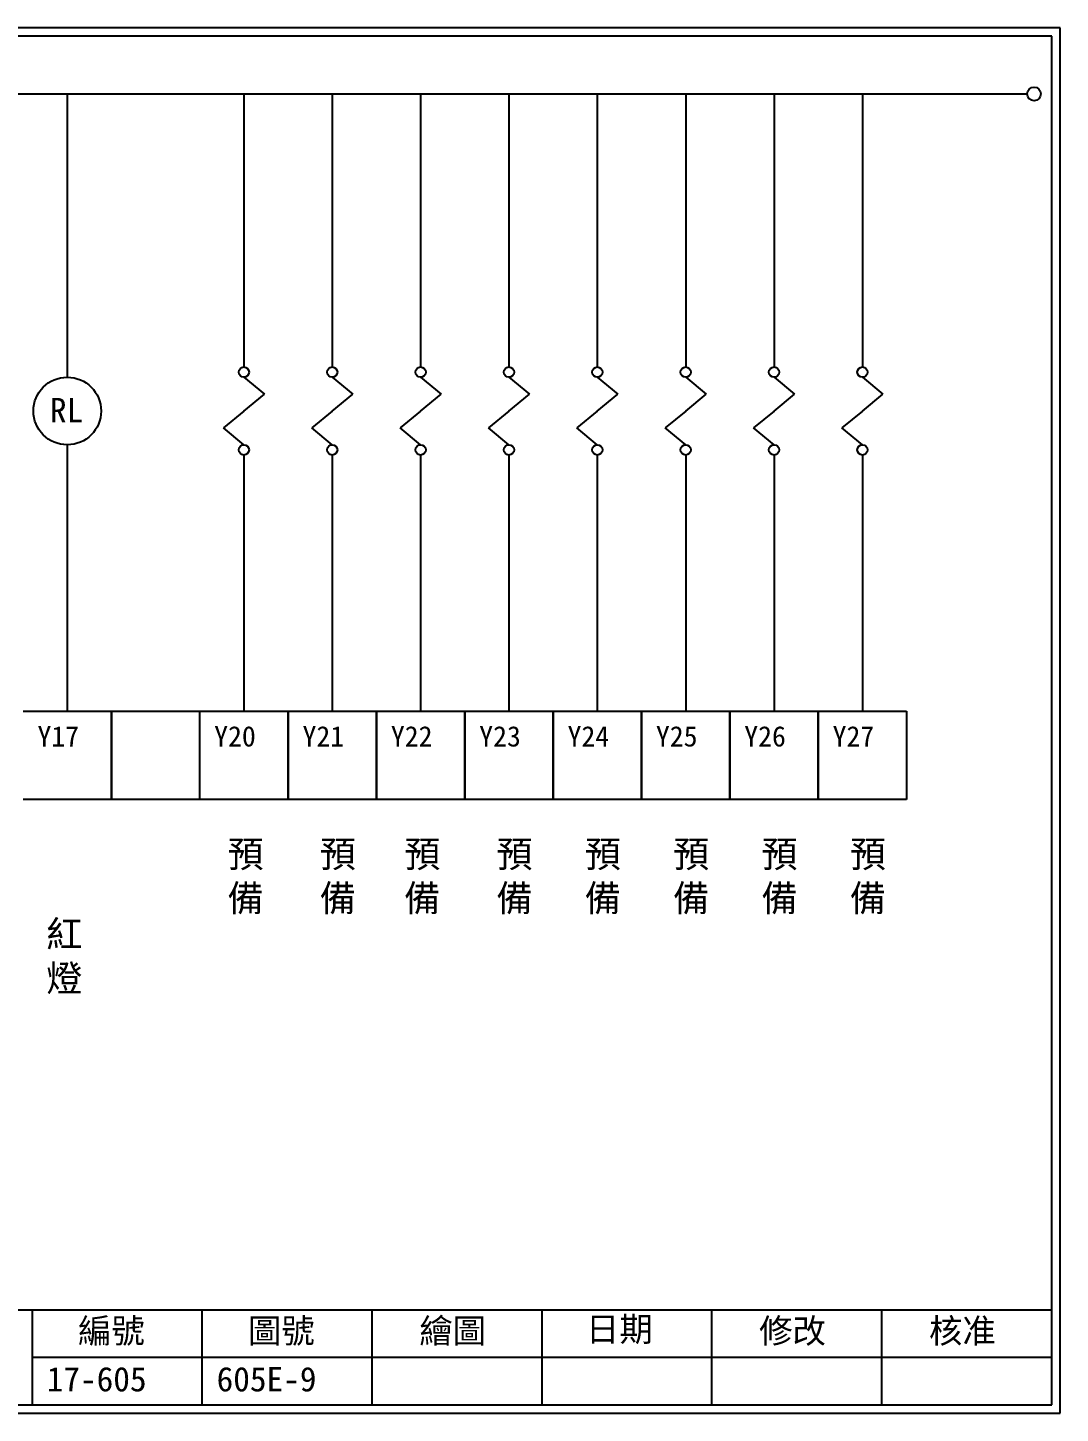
# Model space of a CAD drawing. Extents: x 889 to 1176, y 251 to 455.
# Drawn here: x 1024.1 to 1176.1, y 251.2 to 455.2 of the extents above; entities that cross this region are included whole.
import ezdxf

# ---------------------------------------------------------------- set-up
doc = ezdxf.new("R2010")
doc.units = 0
doc.layers.get('0').update_dxf_attribs({"linetype": 'CONTINUOUS'})
doc.layers.add('圖框層', color=7, linetype='CONTINUOUS')
doc.layers.add('標尺寸層', color=3, linetype='CONTINUOUS')
doc.styles.add('CNS', font='romanc.shx', dxfattribs={"bigfont": 'chineset.shx'})
doc.styles.add('STSL', font='kaiu.ttf')

msp = doc.modelspace()

# ---------------------------------------------------------------- linework, layer by layer
at = {"color": 7}
msp.add_circle((1172.21, 445.42), 1, dxfattribs=at)
at = {"layer": '圖框層', "color": 7}
for p, q in [((1176.07, 455.16), (889.07, 455.16)), ((1176.07, 251.2), (1176.07, 455.16)), ((1174.82, 453.91), (890.32, 453.91)), ((1174.82, 252.44), (1174.82, 453.91)), ((890.32, 266.44), (1174.82, 266.44)), ((1024.82, 252.44), (1024.82, 266.44)), ((1049.82, 252.44), (1049.82, 266.44)), ((1074.82, 252.44), (1074.82, 266.44)), ((1099.82, 252.44), (1099.82, 266.44)), ((1124.82, 252.44), (1124.82, 266.44)), ((1149.82, 252.44), (1149.82, 266.44)), ((1024.82, 259.44), (1174.82, 259.44)), ((889.07, 251.2), (1176.07, 251.2)), ((890.32, 252.44), (1174.82, 252.44))]:
    msp.add_line(p, q, dxfattribs=at)
at = {"layer": '標尺寸層', "color": 7}
for p, q in [((893.61, 445.42), (1171.21, 445.42)), ((1029.95, 445.42), (1029.95, 403.72)), ((1055.95, 445.42), (1055.95, 405.22)), ((1068.95, 445.42), (1068.95, 405.22)), ((1081.95, 445.42), (1081.95, 405.22)), ((1094.95, 445.42), (1094.95, 405.22)), ((1107.95, 445.42), (1107.95, 405.22)), ((1120.95, 445.42), (1120.95, 405.22)), ((1133.95, 445.42), (1133.95, 405.22)), ((1146.95, 445.42), (1146.95, 405.22)), ((1055.95, 403.72), (1058.95, 401.23)), ((1068.95, 403.72), (1071.95, 401.23)), ((1081.95, 403.72), (1084.95, 401.23)), ((1094.95, 403.72), (1097.95, 401.23)), ((1107.95, 403.72), (1110.95, 401.23)), ((1120.95, 403.72), (1123.95, 401.23)), ((1133.95, 403.72), (1136.95, 401.23)), ((1146.95, 403.72), (1149.95, 401.23)), ((1055.95, 398.74), (1058.95, 401.23)), ((1068.95, 398.74), (1071.95, 401.23)), ((1081.95, 398.74), (1084.95, 401.23)), ((1094.95, 398.74), (1097.95, 401.23)), ((1107.95, 398.74), (1110.95, 401.23)), ((1120.95, 398.74), (1123.95, 401.23)), ((1133.95, 398.74), (1136.95, 401.23)), ((1146.95, 398.74), (1149.95, 401.23)), ((1055.95, 398.74), (1052.94, 396.25)), ((1068.95, 398.74), (1065.94, 396.25)), ((1081.95, 398.74), (1078.94, 396.25)), ((1094.95, 398.74), (1091.94, 396.25)), ((1107.95, 398.74), (1104.94, 396.25)), ((1120.95, 398.74), (1117.94, 396.25)), ((1133.95, 398.74), (1130.94, 396.25)), ((1146.95, 398.74), (1143.94, 396.25)), ((1055.95, 393.76), (1052.94, 396.25)), ((1068.95, 393.76), (1065.94, 396.25)), ((1081.95, 393.76), (1078.94, 396.25)), ((1094.95, 393.76), (1091.94, 396.25)), ((1107.95, 393.76), (1104.94, 396.25)), ((1120.95, 393.76), (1117.94, 396.25)), ((1133.95, 393.76), (1130.94, 396.25)), ((1146.95, 393.76), (1143.94, 396.25)), ((1029.95, 393.76), (1029.95, 354.55)), ((1055.95, 392.26), (1055.95, 354.55)), ((1068.95, 392.26), (1068.95, 354.55)), ((1081.95, 392.26), (1081.95, 354.55)), ((1094.95, 392.26), (1094.95, 354.55)), ((1107.95, 392.26), (1107.95, 354.55)), ((1120.95, 392.26), (1120.95, 354.55)), ((1133.95, 392.26), (1133.95, 354.55)), ((1146.95, 392.26), (1146.95, 354.55)), ((1023.45, 354.55), (1036.45, 354.55)), ((1036.45, 354.55), (1036.45, 341.55)), ((1036.45, 341.55), (1036.45, 354.55)), ((1036.45, 354.55), (1036.45, 341.55)), ((1036.45, 354.55), (1049.45, 354.55)), ((1036.45, 341.55), (1036.45, 354.55)), ((1036.45, 341.55), (1036.45, 354.55)), ((1049.45, 354.55), (1062.45, 354.55)), ((1049.45, 341.55), (1049.45, 354.55)), ((1049.45, 341.55), (1049.45, 354.55)), ((1062.45, 354.55), (1062.45, 341.55)), ((1062.45, 354.55), (1075.45, 354.55)), ((1062.45, 341.55), (1062.45, 354.55)), ((1075.45, 354.55), (1075.45, 341.55)), ((1075.45, 354.55), (1075.45, 341.55)), ((1075.45, 354.55), (1088.45, 354.55)), ((1075.45, 341.55), (1075.45, 354.55)), ((1088.45, 354.55), (1088.45, 341.55)), ((1088.45, 354.55), (1088.45, 341.55)), ((1088.45, 354.55), (1101.45, 354.55)), ((1088.45, 341.55), (1088.45, 354.55)), ((1101.45, 354.55), (1101.45, 341.55)), ((1101.45, 354.55), (1101.45, 341.55)), ((1101.45, 354.55), (1114.45, 354.55)), ((1101.45, 341.55), (1101.45, 354.55)), ((1114.45, 354.55), (1114.45, 341.55)), ((1114.45, 354.55), (1114.45, 341.55)), ((1114.45, 354.55), (1127.45, 354.55)), ((1114.45, 341.55), (1114.45, 354.55)), ((1127.45, 354.55), (1127.45, 341.55)), ((1127.45, 354.55), (1127.45, 341.55)), ((1127.45, 354.55), (1140.45, 354.55)), ((1127.45, 341.55), (1127.45, 354.55)), ((1140.45, 354.55), (1140.45, 341.55)), ((1140.45, 354.55), (1140.45, 341.55)), ((1140.45, 354.55), (1153.45, 354.55)), ((1140.45, 341.55), (1140.45, 354.55)), ((1153.45, 354.55), (1153.45, 341.55)), ((1036.45, 341.55), (1023.45, 341.55)), ((1049.45, 341.55), (1036.45, 341.55)), ((1062.45, 341.55), (1049.45, 341.55)), ((1075.45, 341.55), (1062.45, 341.55)), ((1088.45, 341.55), (1075.45, 341.55)), ((1101.45, 341.55), (1088.45, 341.55)), ((1114.45, 341.55), (1101.45, 341.55)), ((1127.45, 341.55), (1114.45, 341.55)), ((1140.45, 341.55), (1127.45, 341.55)), ((1153.45, 341.55), (1140.45, 341.55))]:
    msp.add_line(p, q, dxfattribs=at)
for centre, radius in [((1055.95, 404.47), 0.751), ((1068.95, 404.47), 0.751), ((1081.95, 404.47), 0.751), ((1094.95, 404.47), 0.751), ((1107.95, 404.47), 0.751), ((1120.95, 404.47), 0.751), ((1133.95, 404.47), 0.751), ((1146.95, 404.47), 0.751), ((1029.95, 398.74), 4.98), ((1055.95, 393.01), 0.751), ((1068.95, 393.01), 0.751), ((1081.95, 393.01), 0.751), ((1094.95, 393.01), 0.751), ((1107.95, 393.01), 0.751), ((1120.95, 393.01), 0.751), ((1133.95, 393.01), 0.751), ((1146.95, 393.01), 0.751)]:
    msp.add_circle(centre, radius, dxfattribs=at)

# ---------------------------------------------------------------- texts
at = {"layer": '圖框層', "color": 7, "style": 'STSL'}
for s, p in [('RL', (1027.4, 397.07)), ('編號', (1031.54, 261.53)), ('圖號', (1056.54, 261.53)), ('繪圖', (1081.76, 261.53)), ('日期', (1106.29, 261.78)), ('修改', (1131.76, 261.53)), ('核准', (1156.76, 261.53)), ('17-605', (1026.93, 254.42)), ('605E-9', (1051.93, 254.42))]:
    msp.add_text(s, height=3.6, dxfattribs=at).set_placement(p)
at = {"layer": '標尺寸層', "color": 7, "char_height": 3, "attachment_point": 1, "style": 'CNS'}
for s, insert in [('{\\fMingLiU|b0|i0|c136|p49; Y17}', (1023.53, 352.35)), ('{\\fMingLiU|b0|i0|c136|p49; Y20}', (1049.53, 352.35)), ('{\\fMingLiU|b0|i0|c136|p49; Y21}', (1062.53, 352.35)), ('{\\fMingLiU|b0|i0|c136|p49; Y22}', (1075.53, 352.35)), ('{\\fMingLiU|b0|i0|c136|p49; Y23}', (1088.53, 352.35)), ('{\\fMingLiU|b0|i0|c136|p49; Y24}', (1101.53, 352.35)), ('{\\fMingLiU|b0|i0|c136|p49; Y25}', (1114.53, 352.35)), ('{\\fMingLiU|b0|i0|c136|p49; Y26}', (1127.53, 352.35)), ('{\\fMingLiU|b0|i0|c136|p49; Y27}', (1140.53, 352.35))]:
    msp.add_mtext_dynamic_manual_height_columns(s, width=12, gutter_width=32.5, heights=[8.35], dxfattribs=dict(at, insert=insert))
at = {"layer": '標尺寸層', "color": 7, "char_height": 3.9, "style": 'CNS'}
for s, insert, width, attachment_point in [('{\\fDFKai-SB|b0|i0|c136|p65;預備}', (1053.53, 335.48), 4.9608, 1), ('{\\fDFKai-SB|b0|i0|c136|p65;預備}', (1067.1, 335.48), 4.9608, 1), ('{\\fDFKai-SB|b0|i0|c136|p65;預備}', (1079.53, 335.48), 4.9608, 1), ('{\\fDFKai-SB|b0|i0|c136|p65;預備}', (1093.1, 335.48), 4.9608, 1), ('{\\fDFKai-SB|b0|i0|c136|p65;預備}', (1106.1, 335.48), 4.9608, 1), ('{\\fDFKai-SB|b0|i0|c136|p65;預備}', (1119.1, 335.48), 4.9608, 1), ('{\\fDFKai-SB|b0|i0|c136|p65;預備}', (1132.1, 335.48), 4.9608, 1), ('{\\fDFKai-SB|b0|i0|c136|p65;預備}', (1145.1, 335.48), 4.9608, 1), ('{\\fDFKai-SB|b0|i0|c136|p65;紅燈}', (1029.52, 318.29), 2.8481, 5)]:
    msp.add_mtext(s, dxfattribs=dict(at, insert=insert, width=width, attachment_point=attachment_point))

doc.saveas('drawing.dxf')
